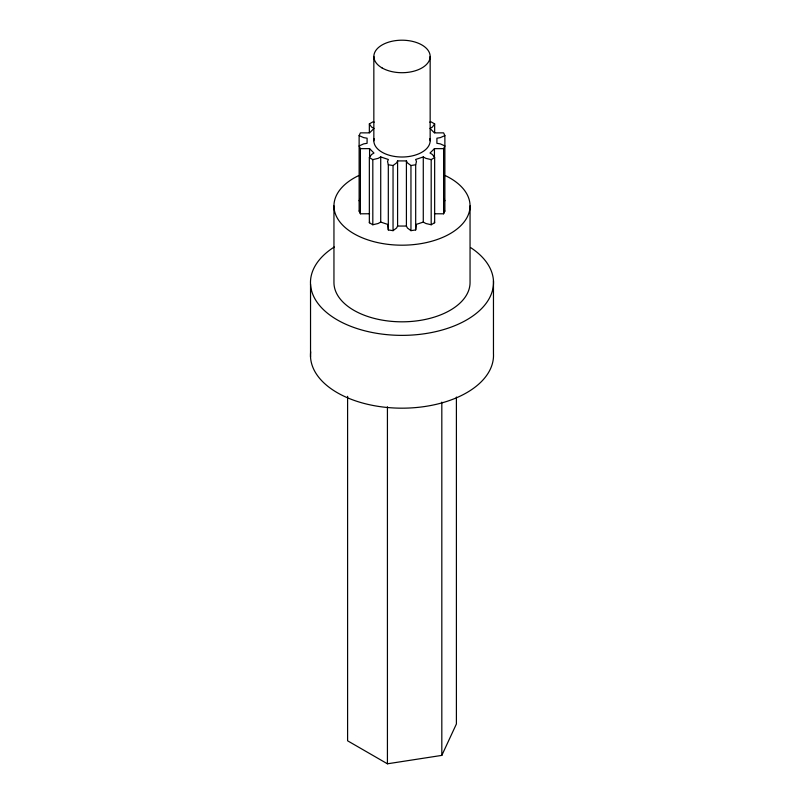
<?xml version="1.0" encoding="UTF-8"?>
<svg xmlns="http://www.w3.org/2000/svg" width="804" height="804" viewBox="0 0 804 804"><rect width="100%" height="100%" fill="white"/><g stroke="black" fill="none" stroke-linecap="round" stroke-linejoin="round"><path stroke-width="1.21" d="M429.808 122.128L431.185 121.906L434.652 123.906L432.482 126.982L430.039 128.469L434.431 132.891L443.607 132.851L444.873 135.595L440.331 137.625L436.924 138.208L436.894 143.303L440.331 143.886L444.873 145.926L443.607 148.66L434.451 148.629L430.019 153.041L432.482 154.539L434.652 157.614L431.185 159.614L425.859 158.358L423.276 156.941L415.628 159.483L416.472 161.483L415.688 164.78L410.955 165.513L407.427 162.89L406.412 160.921L397.588 160.9L396.573 162.89L393.045 165.513L388.312 164.78L387.528 161.483L388.362 159.493L380.724 156.931L378.141 158.358L372.815 159.614L369.348 157.614L371.518 154.539L373.96 153.041L369.569 148.629L360.393 148.66L359.127 145.926L363.669 143.886L367.076 143.303L367.106 138.208L363.669 137.625L359.127 135.595L360.393 132.851L369.549 132.881L373.981 128.479L371.518 126.982L369.348 123.906L372.815 121.906L374.192 122.128M397.588 160.9L397.588 226.045L396.573 228.024L393.045 230.658L388.312 229.924L387.819 225.391M406.412 160.921L406.412 226.055L407.427 228.024L410.955 230.658L415.688 229.924L416.181 225.391M359.971 198.91L359.127 200.729L360.152 201.301M434.451 213.774L443.607 213.804L444.873 211.07L444.873 135.595M347.599 396.322L347.599 740.806L387.427 763.8L441.818 755.388L456.401 723.982L456.401 397.035M380.724 156.931L380.724 222.075L378.141 223.502L372.815 224.758L369.348 222.748L369.739 221.954M423.276 156.941L423.276 222.085L425.859 223.502L431.185 224.758L434.652 222.748L434.652 157.614M369.569 213.763L360.393 213.804L359.127 211.07L360.152 210.487M443.848 201.301L444.873 200.729L444.029 198.91M423.276 222.085L415.628 224.617M406.412 226.055L397.588 226.045M388.362 224.628L380.724 222.075M443.848 210.487L444.873 211.07M434.26 221.954L434.652 222.748M493.465 280.847L493.465 353.659A91.515 52.833 0 0 1 400.422 408.171A91.515 52.833 0 0 1 310.686 351.84M470.049 205.894L470.049 282.536A68.049 39.285 0 0 1 402 321.821A68.049 39.285 0 0 1 333.951 282.536L333.951 205.894M443.607 148.66L443.607 213.804M441.818 402.131L441.818 755.388M434.652 123.906L434.652 132.67M434.451 148.629L434.451 157.403M431.185 159.614L431.185 224.758M430.16 56.461L430.16 140.76M415.688 164.78L415.688 229.924M410.955 165.513L410.955 230.658M393.045 165.513L393.045 230.658M388.312 164.78L388.312 229.924M387.427 406.794L387.427 763.8M373.84 56.461L373.84 140.76M372.815 159.614L372.815 224.758M369.569 148.629L369.569 157.393M369.348 123.906L369.348 132.67M369.348 157.614L369.348 222.748M360.393 148.66L360.393 213.804M359.127 135.595L359.127 211.07M310.535 284.224L310.535 357.026M470.853 247.732A91.515 52.833 0 0 1 464.863 320.927A91.515 52.833 0 0 1 337.941 320.273A91.515 52.833 0 0 1 334.243 247.019M445.165 175.533A68.049 39.285 0 0 1 451.667 232.758A68.049 39.285 0 0 1 352.333 232.758A68.049 39.285 0 0 1 358.835 175.533M429.919 138.64A28.16 16.261 0 0 1 402 157.011A28.16 16.261 0 0 1 374.081 138.64M382.091 67.948A28.16 16.261 0 0 0 429.195 60.662A28.16 16.261 0 0 0 394.714 40.753A28.16 16.261 0 0 0 382.091 67.948"/></g></svg>
